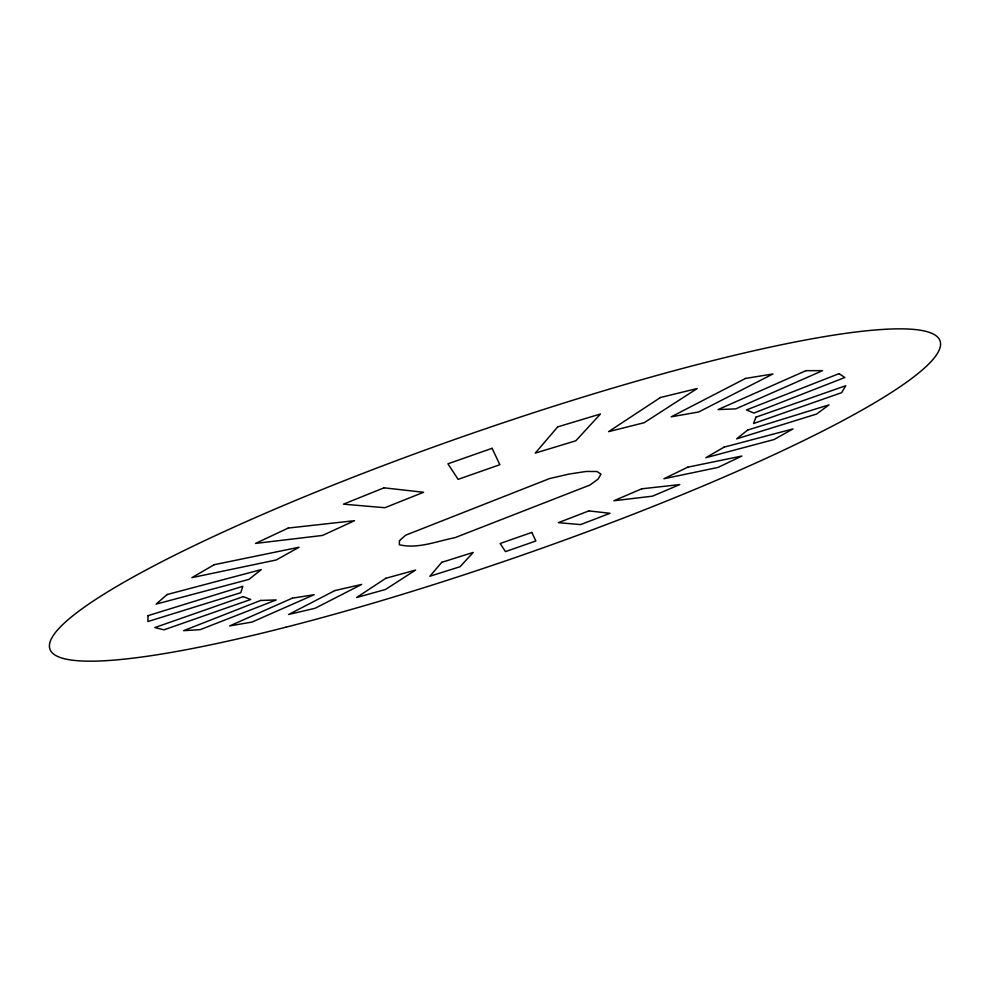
<?xml version="1.0" encoding="UTF-8"?>
<svg xmlns="http://www.w3.org/2000/svg" width="990" height="990" viewBox="0 0 990 990"><rect width="100%" height="100%" fill="white"/><g stroke="black" fill="none" stroke-linecap="round" stroke-linejoin="round"><path stroke-width="1.49" d="M148.042 615.656L147.869 621.547L240.78 592.713L242.797 586.327L148.042 615.656M399.477 540.676L399.329 544.76C417.842 549.178 436.813 541.196 454.917 537.694L589.916 485.063L598.022 479.148L600.98 474.173L597.044 471.525L586.179 471.45L568.941 474.086L549.537 478.578L405.653 535.194L399.477 540.676M755.939 417.161L753.551 423.51L841.611 392.683L845.745 385.729L755.939 417.161M441.763 562.32L429.833 576.254L460.103 566.701L473.208 552.432L441.763 562.32M557.704 426.888L535.244 453.123L575.846 440.773L600.472 413.993L557.704 426.888M167.112 594.532L156.148 604.11L248.861 579.422L261.261 569.621L167.112 594.532M747.698 430.031L736.647 438.855L816.614 414.043L829.014 404.861L747.698 430.031M385.803 578.296L356.549 597.552L385.518 589.458L415.614 570.067L385.803 578.296M660.417 397.522L608.578 431.652L644.156 422.718L697.195 388.525L660.417 397.522M214.199 564.708L191.899 577.64L276.26 559.969L299.067 547.235L214.199 564.708M724.037 447.158L705.783 457.726L774.032 439.548L792.978 428.918L724.037 447.158M334.991 590.535L288.659 614.481L315.067 608.281L361.672 584.434L334.991 590.535M745.482 378.44L671.208 416.827L698.742 411.951L772.967 373.96L745.482 378.44M687.753 467.181L663.882 478.764L718.059 467.416L741.894 456.031L687.753 467.181M288.251 528.054L255.494 543.423L322.53 535.442L354.544 520.691L288.251 528.054M292.26 598.195L229.68 625.915L252.054 622.054L314.189 594.681L292.26 598.195M805.934 370.668L718.072 409.588L735.805 408.87L822.554 370.644L805.934 370.668M641.743 488.812L613.825 500.767L652.472 496.176L679.746 484.593L641.743 488.812M384.021 487.822L343.456 504.157L384.887 507.721L423.559 492.278L384.021 487.822M260.642 600.447L183.583 630.667L200.265 629.64L276.173 599.952L260.642 600.447M839.074 373.638L746.472 409.947L753.897 413.065L844.804 377.512L839.074 373.638M588.864 510.902L558.36 522.671L580.61 524.589L610.038 513.29L588.864 510.902M492.092 448.309L447.938 463.803L458.123 479.346L499.851 464.718L492.092 448.309M243.231 596.624L154.848 627.573L164.006 629.826L250.705 599.482L243.231 596.624M531.828 532.422L500.148 543.498L505.469 551.616L535.875 540.986L531.828 532.422M285.912 627.202A470.98 65.736 -19.1 0 0 940.302 341.723A470.98 65.736 -19.1 0 0 258.786 516.112A470.98 65.736 -19.1 0 0 285.912 627.202"/></g></svg>
